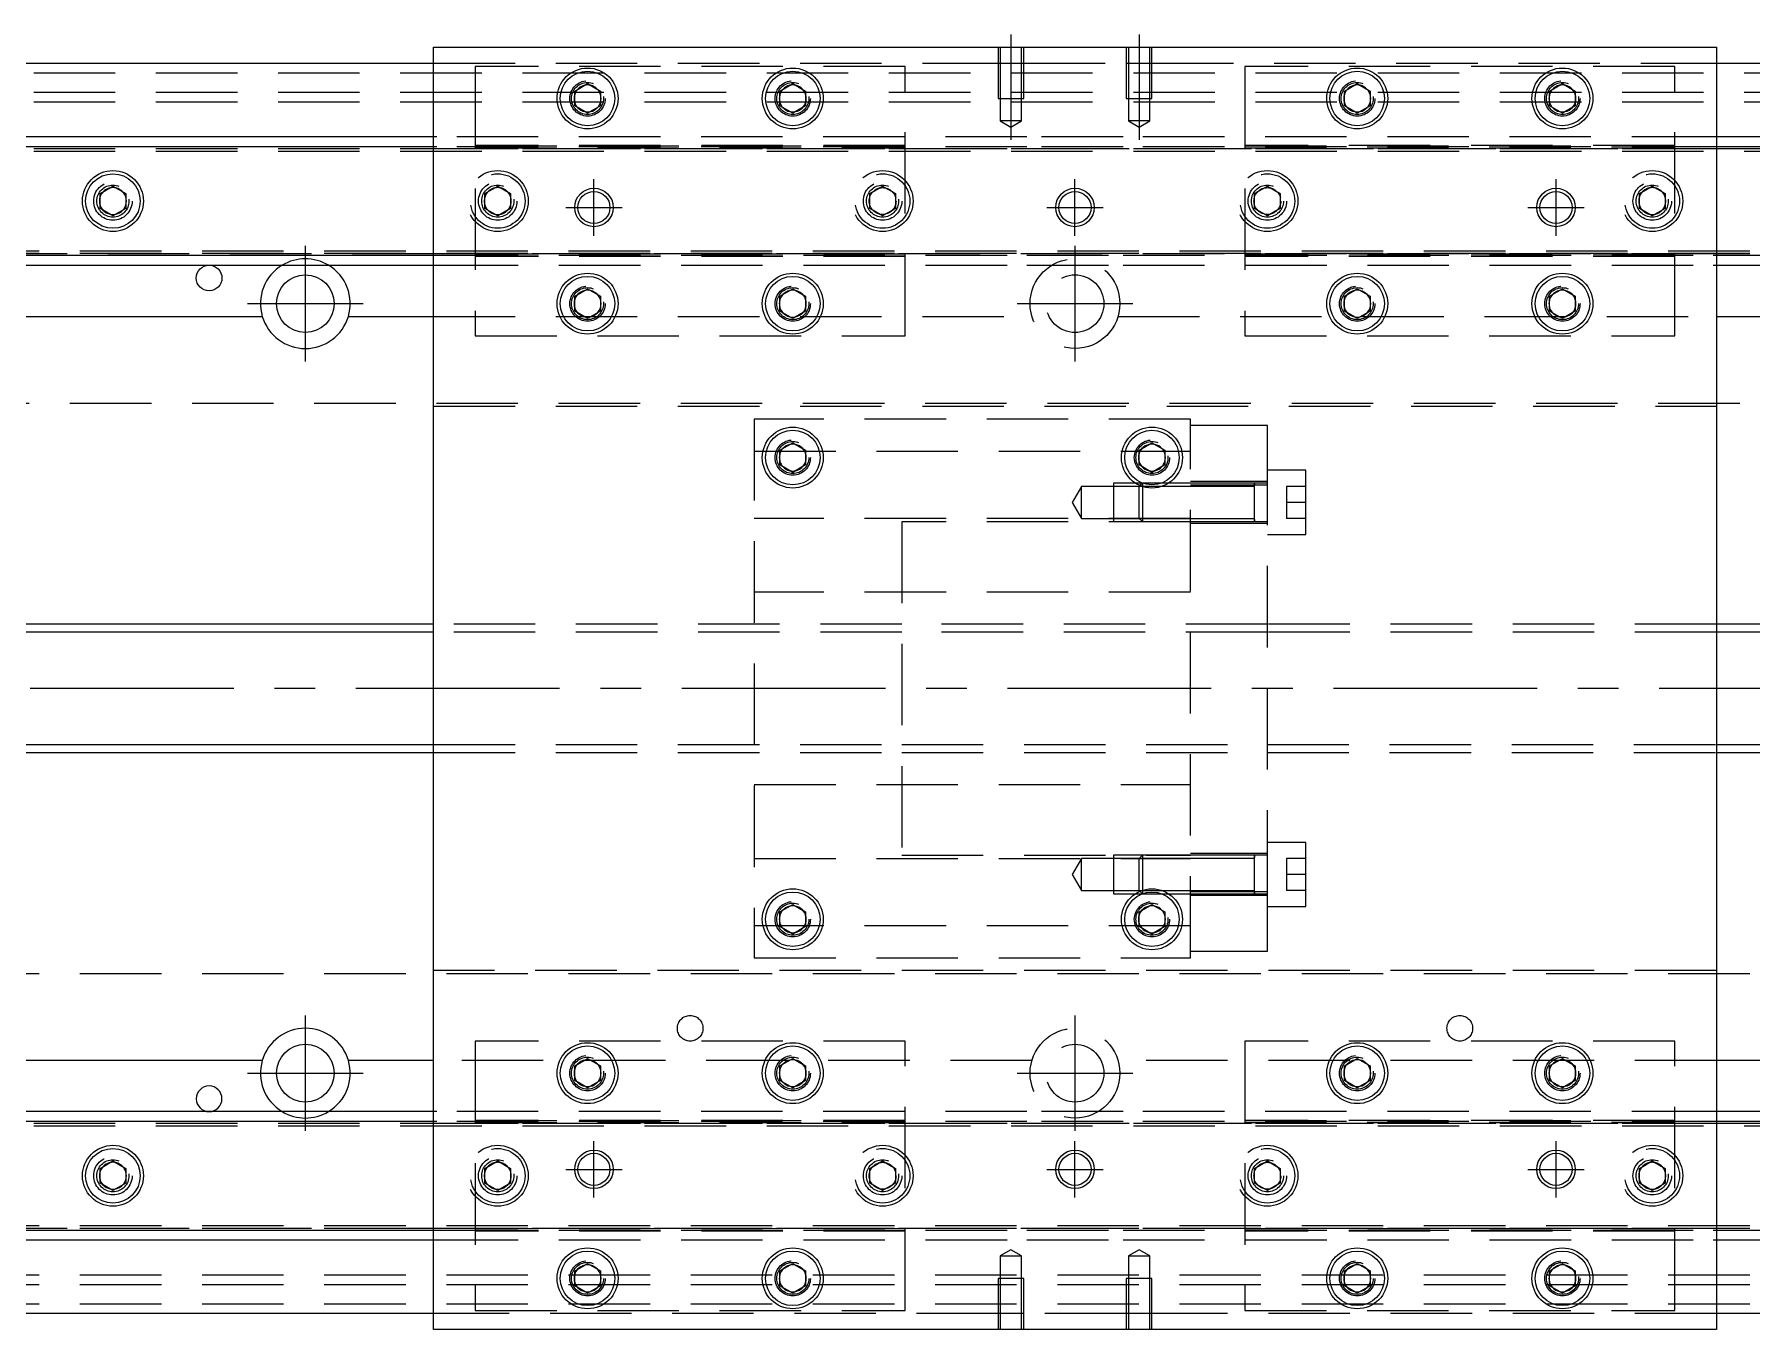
# Model space of a CAD drawing. Extents: x -20 to 1043, y -296 to 102.
# Drawn here: x 247.7 to 515.5, y -100 to 102 of the extents above; entities that cross this region are included whole.
import ezdxf

# ---------------------------------------------------------------- set-up
doc = ezdxf.new("R2010")
doc.units = 0
doc.linetypes.add('CENTER', pattern=[50.8, 31.75, -6.35, 6.35, -6.35])
doc.linetypes.add('DASHED', pattern=[19.05, 12.7, -6.35])
doc.layers.get('0').update_dxf_attribs({"linetype": 'CONTINUOUS'})
doc.layers.add('CENTER', color=1, linetype='CENTER')

msp = doc.modelspace()

# ---------------------------------------------------------------- linework, layer by layer
at = {"color": 7, "linetype": 'CONTINUOUS'}
for p, q in [((310, -100), (310, 100)), ((310, 100), (510, 100)), ((510, 100), (510, -100)), ((0, 97.5), (310, 97.5)), ((510, 97.5), (820, 97.5)), ((332, 93.1547), (334, 94.309402)), ((334, 94.309402), (336, 93.1547)), ((364, 93.1547), (366, 94.309402)), ((366, 94.309402), (368, 93.1547)), ((452, 93.1547), (454, 94.309402)), ((454, 94.309402), (456, 93.1547)), ((484, 93.1547), (486, 94.309402)), ((486, 94.309402), (488, 93.1547)), ((332, 90.8453), (332, 93.1547)), ((336, 93.1547), (336, 90.8453)), ((364, 90.8453), (364, 93.1547)), ((368, 93.1547), (368, 90.8453)), ((452, 90.8453), (452, 93.1547)), ((456, 93.1547), (456, 90.8453)), ((484, 90.8453), (484, 93.1547)), ((488, 93.1547), (488, 90.8453)), ((334, 89.690598), (332, 90.8453)), ((336, 90.8453), (334, 89.690598)), ((366, 89.690598), (364, 90.8453)), ((368, 90.8453), (366, 89.690598)), ((454, 89.690598), (452, 90.8453)), ((456, 90.8453), (454, 89.690598)), ((486, 89.690598), (484, 90.8453)), ((488, 90.8453), (486, 89.690598)), ((310, 86), (0, 86)), ((820, 86), (510, 86)), ((310, 84.460392), (0, 84.460392)), ((820, 84.460392), (510, 84.460392)), ((258, 77.1547), (260, 78.309402)), ((260, 78.309402), (262, 77.1547)), ((258, 74.8453), (258, 77.1547)), ((262, 77.1547), (262, 74.8453)), ((260, 73.690598), (258, 74.8453)), ((262, 74.8453), (260, 73.690598)), ((0, 67.539608), (310, 67.539608)), ((510, 67.539608), (820, 67.539608)), ((0, 66), (310, 66)), ((510, 66), (820, 66)), ((332, 61.1547), (334, 62.309402)), ((334, 62.309402), (336, 61.1547)), ((364, 61.1547), (366, 62.309402)), ((366, 62.309402), (368, 61.1547)), ((452, 61.1547), (454, 62.309402)), ((454, 62.309402), (456, 61.1547)), ((484, 61.1547), (486, 62.309402)), ((486, 62.309402), (488, 61.1547)), ((332, 58.8453), (332, 61.1547)), ((336, 61.1547), (336, 58.8453)), ((364, 58.8453), (364, 61.1547)), ((368, 61.1547), (368, 58.8453)), ((452, 58.8453), (452, 61.1547)), ((456, 61.1547), (456, 58.8453)), ((484, 58.8453), (484, 61.1547)), ((488, 61.1547), (488, 58.8453)), ((176.708204, 58), (283.291796, 58)), ((296.708204, 58), (310, 58)), ((334, 57.690598), (332, 58.8453)), ((336, 58.8453), (334, 57.690598)), ((366, 57.690598), (364, 58.8453)), ((368, 58.8453), (366, 57.690598)), ((454, 57.690598), (452, 58.8453)), ((456, 58.8453), (454, 57.690598)), ((486, 57.690598), (484, 58.8453)), ((488, 58.8453), (486, 57.690598)), ((510, 58), (523.291796, 58)), ((364, 37.1547), (366, 38.309402)), ((366, 38.309402), (368, 37.1547)), ((420, 37.1547), (422, 38.309402)), ((422, 38.309402), (424, 37.1547)), ((364, 34.8453), (364, 37.1547)), ((366, 33.690598), (364, 34.8453)), ((368, 34.8453), (366, 33.690598)), ((368, 37.1547), (368, 34.8453)), ((420, 34.8453), (420, 37.1547)), ((422, 33.690598), (420, 34.8453)), ((424, 34.8453), (422, 33.690598)), ((424, 37.1547), (424, 34.8453)), ((438, 26.011846), (438, 26.012874)), ((310, 10), (28, 10)), ((763, 10), (510, 10)), ((28, -10), (310, -10)), ((510, -10), (763, -10)), ((420, -31.511852), (420.44468, -31.511852)), ((364, -34.8453), (366, -33.690598)), ((366, -33.690598), (368, -34.8453)), ((420, -34.8453), (422, -33.690598)), ((422, -33.690598), (424, -34.8453)), ((364, -37.1547), (364, -34.8453)), ((366, -38.309402), (364, -37.1547)), ((368, -37.1547), (366, -38.309402)), ((368, -34.8453), (368, -37.1547)), ((420, -37.1547), (420, -34.8453)), ((422, -38.309402), (420, -37.1547)), ((424, -37.1547), (422, -38.309402)), ((424, -34.8453), (424, -37.1547)), ((283.291796, -58), (176.708204, -58)), ((310, -58), (296.708204, -58)), ((332, -58.8453), (334, -57.690598)), ((332, -61.1547), (332, -58.8453)), ((334, -57.690598), (336, -58.8453)), ((336, -58.8453), (336, -61.1547)), ((364, -58.8453), (366, -57.690598)), ((364, -61.1547), (364, -58.8453)), ((366, -57.690598), (368, -58.8453)), ((368, -58.8453), (368, -61.1547)), ((452, -58.8453), (454, -57.690598)), ((452, -61.1547), (452, -58.8453)), ((454, -57.690598), (456, -58.8453)), ((456, -58.8453), (456, -61.1547)), ((484, -58.8453), (486, -57.690598)), ((484, -61.1547), (484, -58.8453)), ((486, -57.690598), (488, -58.8453)), ((488, -58.8453), (488, -61.1547)), ((523.291796, -58), (510, -58)), ((334, -62.309402), (332, -61.1547)), ((336, -61.1547), (334, -62.309402)), ((366, -62.309402), (364, -61.1547)), ((368, -61.1547), (366, -62.309402)), ((454, -62.309402), (452, -61.1547)), ((456, -61.1547), (454, -62.309402)), ((486, -62.309402), (484, -61.1547)), ((488, -61.1547), (486, -62.309402)), ((310, -66), (0, -66)), ((820, -66), (510, -66)), ((310, -67.539608), (0, -67.539608)), ((820, -67.539608), (510, -67.539608)), ((258, -74.8453), (260, -73.690598)), ((258, -77.1547), (258, -74.8453)), ((260, -73.690598), (262, -74.8453)), ((262, -74.8453), (262, -77.1547)), ((260, -78.309402), (258, -77.1547)), ((262, -77.1547), (260, -78.309402)), ((0, -84.460392), (310, -84.460392)), ((510, -84.460392), (820, -84.460392)), ((0, -86), (310, -86)), ((510, -86), (820, -86)), ((332, -90.8453), (334, -89.690598)), ((332, -93.1547), (332, -90.8453)), ((334, -89.690598), (336, -90.8453)), ((336, -90.8453), (336, -93.1547)), ((364, -90.8453), (366, -89.690598)), ((364, -93.1547), (364, -90.8453)), ((366, -89.690598), (368, -90.8453)), ((368, -90.8453), (368, -93.1547)), ((452, -90.8453), (454, -89.690598)), ((452, -93.1547), (452, -90.8453)), ((454, -89.690598), (456, -90.8453)), ((456, -90.8453), (456, -93.1547)), ((484, -90.8453), (486, -89.690598)), ((484, -93.1547), (484, -90.8453)), ((486, -89.690598), (488, -90.8453)), ((488, -90.8453), (488, -93.1547)), ((334, -94.309402), (332, -93.1547)), ((336, -93.1547), (334, -94.309402)), ((366, -94.309402), (364, -93.1547)), ((368, -93.1547), (366, -94.309402)), ((454, -94.309402), (452, -93.1547)), ((456, -93.1547), (454, -94.309402)), ((486, -94.309402), (484, -93.1547)), ((488, -93.1547), (486, -94.309402)), ((310, -97.5), (0, -97.5)), ((820, -97.5), (510, -97.5)), ((510, -100), (310, -100))]:
    msp.add_line(p, q, dxfattribs=at)
at = {"color": 3, "linetype": 'DASHED'}
for p, q in [((398.000006, 100), (398.000006, 92)), ((398.35, 100), (398.35, 92)), ((401.65, 92), (401.65, 100)), ((401.999994, 92), (401.999994, 100)), ((418.000006, 100), (418.000006, 92)), ((418.35, 100), (418.35, 92)), ((421.65, 92), (421.65, 100)), ((421.999994, 92), (421.999994, 100)), ((310, 97.5), (398.000006, 97.5)), ((316.5, 97), (316.5, 55)), ((383.5, 97), (316.5, 97)), ((383.5, 55), (383.5, 97)), ((398.000006, 97.5), (401.999994, 97.5)), ((401.999994, 97.5), (418.000006, 97.5)), ((418.000006, 97.5), (421.999994, 97.5)), ((421.999994, 97.5), (510, 97.5)), ((503.5, 97), (436.5, 97)), ((436.5, 97), (436.5, 55)), ((503.5, 55), (503.5, 97)), ((0, 96), (820, 96)), ((0, 93), (820, 93)), ((0, 91.5), (820, 91.5)), ((336.483582, 92.286038), (336.5, 92)), ((368.483582, 92.286038), (368.5, 92)), ((398.000006, 92), (401.999994, 92)), ((398.35, 92), (398.35, 88.5)), ((401.65, 88.5), (401.65, 92)), ((418.000006, 92), (421.999994, 92)), ((418.35, 92), (418.35, 88.5)), ((421.65, 88.5), (421.65, 92)), ((456.483582, 92.286038), (456.5, 92)), ((488.483582, 92.286038), (488.5, 92)), ((401.65, 88.5), (398.35, 88.5)), ((398.35, 88.5), (400, 87.547372)), ((400, 87.547372), (401.65, 88.5)), ((421.65, 88.5), (418.35, 88.5)), ((418.35, 88.5), (420, 87.547372)), ((420, 87.547372), (421.65, 88.5)), ((310.5, 86), (310, 86)), ((402.5, 86), (310.5, 86)), ((417.5, 86), (402.5, 86)), ((509.5, 86), (417.5, 86)), ((510, 86), (509.5, 86)), ((0, 84.204452), (310, 84.204452)), ((0, 84.2), (820, 84.2)), ((0, 83.8), (820, 83.8)), ((310.5, 84.460392), (310, 84.460392)), ((310, 84.204452), (310.5, 84.204452)), ((402.5, 84.460392), (310.5, 84.460392)), ((310.5, 84.204452), (509.5, 84.204452)), ((383.5, 84.643014), (316.5, 84.643014)), ((316.5, 84.6), (383.5, 84.6)), ((316.5, 84.3), (383.5, 84.3)), ((417.5, 84.460392), (402.5, 84.460392)), ((509.5, 84.460392), (417.5, 84.460392)), ((503.5, 84.643014), (436.5, 84.643014)), ((436.5, 84.6), (503.5, 84.6)), ((436.5, 84.3), (503.5, 84.3)), ((510, 84.460392), (509.5, 84.460392)), ((509.5, 84.204452), (510, 84.204452)), ((510, 84.204452), (820, 84.204452)), ((318, 77.1547), (320, 78.309402)), ((320, 78.309402), (322, 77.1547)), ((378, 77.1547), (380, 78.309402)), ((380, 78.309402), (382, 77.1547)), ((438, 77.1547), (440, 78.309402)), ((440, 78.309402), (442, 77.1547)), ((498, 77.1547), (500, 78.309402)), ((500, 78.309402), (502, 77.1547)), ((262.483582, 76.286038), (262.5, 76)), ((318, 74.8453), (318, 77.1547)), ((322, 77.1547), (322, 74.8453)), ((322.483582, 76.286038), (322.5, 76)), ((378, 74.8453), (378, 77.1547)), ((382, 77.1547), (382, 74.8453)), ((382.483582, 76.286038), (382.5, 76)), ((437.5, 76), (437.518502, 76.303588)), ((438, 74.8453), (438, 77.1547)), ((442, 77.1547), (442, 74.8453)), ((498, 74.8453), (498, 77.1547)), ((502, 77.1547), (502, 74.8453)), ((502.483582, 76.286038), (502.5, 76)), ((320, 73.690598), (318, 74.8453)), ((322, 74.8453), (320, 73.690598)), ((380, 73.690598), (378, 74.8453)), ((382, 74.8453), (380, 73.690598)), ((440, 73.690598), (438, 74.8453)), ((442, 74.8453), (440, 73.690598)), ((500, 73.690598), (498, 74.8453)), ((502, 74.8453), (500, 73.690598)), ((820, 68.2), (0, 68.2)), ((820, 67.8), (0, 67.8)), ((310, 67.795548), (0, 67.795548)), ((310.5, 67.795548), (310, 67.795548)), ((310, 67.539608), (310.5, 67.539608)), ((509.5, 67.795548), (310.5, 67.795548)), ((310.5, 67.539608), (402.5, 67.539608)), ((383.5, 67.7), (316.5, 67.7)), ((383.5, 67.4), (316.5, 67.4)), ((383.5, 67.356986), (316.5, 67.356986)), ((402.5, 67.539608), (417.5, 67.539608)), ((417.5, 67.539608), (509.5, 67.539608)), ((503.5, 67.7), (436.5, 67.7)), ((503.5, 67.4), (436.5, 67.4)), ((503.5, 67.356986), (436.5, 67.356986)), ((510, 67.795548), (509.5, 67.795548)), ((509.5, 67.539608), (510, 67.539608)), ((820, 67.795548), (510, 67.795548)), ((310, 66), (310.5, 66)), ((310.5, 66), (402.5, 66)), ((402.5, 66), (417.5, 66)), ((417.5, 66), (509.5, 66)), ((509.5, 66), (510, 66)), ((336.483582, 60.286038), (336.5, 60)), ((368.483582, 60.286038), (368.5, 60)), ((456.483582, 60.286038), (456.5, 60)), ((483.5, 60), (483.512884, 60.253488)), ((310, 58), (403.291796, 58)), ((416.708204, 58), (510, 58)), ((316.5, 55), (383.5, 55)), ((436.5, 55), (503.5, 55)), ((5.640312, 44.5), (820, 44.5)), ((310, 44), (510, 44)), ((428, 42), (360, 42)), ((360, 42), (360, -42)), ((428, -42), (428, 42)), ((440, 41), (428, 41)), ((440, 31.701734), (440, 41)), ((360, 37), (428, 37)), ((363.5, 36), (363.512884, 36.253488)), ((424.483582, 36.286038), (424.5, 36)), ((440, 32.261852), (428, 32.261852)), ((446, 34.011852), (440, 34.011852)), ((446, 24.011852), (446, 34.011852)), ((411, 31.511852), (409.556624, 29.011852)), ((411, 26.511852), (411, 31.511852)), ((416, 31.511852), (411, 31.511852)), ((416, 32.011846), (416, 26.011856)), ((419.419858, 32.011846), (416, 32.011846)), ((419.99998, 31.511852), (416, 31.511852)), ((420.49998, 32.011846), (419.419858, 32.011846)), ((420.124214, 31.636066), (420, 31.511852)), ((420, 26.511852), (420, 31.511852)), ((420.44468, 31.511852), (420, 31.511852)), ((420.5, 32.011852), (420.124214, 31.636066)), ((423.55532, 31.511852), (420.44468, 31.511852)), ((420.531284, 32.011846), (420.499994, 32.011846)), ((420.5, 32.011852), (420.5, 31.49306)), ((420.53127, 32.011852), (420.5, 32.011852)), ((420.5, 31.49306), (420.5, 26.011852)), ((423.46873, 32.011852), (420.53127, 32.011852)), ((423.468716, 32.011846), (420.531284, 32.011846)), ((424.580142, 32.011846), (423.468716, 32.011846)), ((424.580148, 32.011852), (423.46873, 32.011852)), ((428, 31.511852), (423.55532, 31.511852)), ((428, 32.011846), (424.580142, 32.011846)), ((428, 32.011852), (424.580148, 32.011852)), ((440, 31.701734), (428, 31.701734)), ((438.005, 32.011852), (428.00002, 32.011852)), ((438, 31.511852), (428.00002, 31.511852)), ((440, 32.011852), (437.995, 32.011852)), ((438, 31.662054), (438, 32.011852)), ((438, 32.011852), (438, 31.662054)), ((438, 26.361648), (438, 31.662054)), ((440, -31.701734), (440, 31.701734)), ((443, 31.511852), (443, 29.011852)), ((446, 31.511852), (443, 31.511852)), ((409.556624, 29.011852), (411, 26.511852)), ((446, 29.011852), (443, 29.011852)), ((443, 29.011852), (443, 26.511852)), ((428, 26.5), (360, 26.5)), ((383, 26), (383, -26)), ((428, 26), (383, 26)), ((411, 26.511852), (416, 26.511852)), ((416, 26.511852), (419.99998, 26.511852)), ((416, 26.011856), (420.49998, 26.011856)), ((420, 26.511852), (428, 26.511852)), ((420, 26.511852), (420.5, 26.011852)), ((420.5, 26.011856), (428, 26.011856)), ((420.5, 26.011852), (428, 26.011852)), ((428, 25.761852), (440, 25.761852)), ((428.00002, 26.511852), (438, 26.511852)), ((428.00002, 26.011852), (438.005, 26.011852)), ((437.995, 26.011852), (440, 26.011852)), ((438, 26.011852), (438, 26.361648)), ((438, 26.361648), (438, 26.011852)), ((446, 26.511852), (443, 26.511852)), ((440, 24.011852), (446, 24.011852)), ((428, 15), (360, 15)), ((382.99998, 10), (310, 10)), ((382.99998, 8.75), (310, 8.75)), ((440, 10), (383, 10)), ((440, 8.75), (383, 8.75)), ((510, 10), (440.00002, 10)), ((510, 8.75), (440.00002, 8.75)), ((310, -8.75), (382.99998, -8.75)), ((310, -10), (382.99998, -10)), ((383, -8.75), (440, -8.75)), ((383, -10), (440, -10)), ((440.00002, -8.75), (510, -8.75)), ((440.00002, -10), (510, -10)), ((360, -15), (428, -15)), ((446, -24.011852), (440, -24.011852)), ((446, -34.011852), (446, -24.011852)), ((360, -26.5), (428, -26.5)), ((383, -26), (428, -26)), ((411, -26.511852), (409.556624, -29.011852)), ((411, -31.511852), (411, -26.511852)), ((416, -26.511852), (411, -26.511852)), ((416, -26.011856), (416, -32.011846)), ((420.49998, -26.011856), (416, -26.011856)), ((419.99998, -26.511852), (416, -26.511852)), ((420.5, -26.011852), (420, -26.511852)), ((420, -31.511852), (420, -26.511852)), ((428, -26.511852), (420, -26.511852)), ((420.5, -26.011852), (420.5, -31.49306)), ((428, -26.011852), (420.5, -26.011852)), ((428, -26.011856), (420.5, -26.011856)), ((440, -25.761852), (428, -25.761852)), ((438.005, -26.011852), (428.00002, -26.011852)), ((438, -26.511852), (428.00002, -26.511852)), ((440, -26.011852), (437.995, -26.011852)), ((438, -26.511852), (438, -26.011846)), ((438, -26.361648), (438, -26.011852)), ((438, -26.011852), (438, -26.361648)), ((438, -31.662054), (438, -26.361648)), ((443, -26.511852), (443, -29.011852)), ((446, -26.511852), (443, -26.511852)), ((409.556624, -29.011852), (411, -31.511852)), ((446, -29.011852), (443, -29.011852)), ((443, -29.011852), (443, -31.511852)), ((411, -31.511852), (416, -31.511852)), ((416, -31.511852), (419.99998, -31.511852)), ((416, -32.011846), (419.419858, -32.011846)), ((419.419858, -32.011846), (420.49998, -32.011846)), ((420, -31.511852), (420.124214, -31.636066)), ((420.124214, -31.636066), (420.5, -32.011852)), ((420.44468, -31.511852), (423.55532, -31.511852)), ((420.499994, -32.011846), (420.531284, -32.011846)), ((420.5, -31.49306), (420.5, -32.011852)), ((420.5, -32.011852), (420.53127, -32.011852)), ((420.53127, -32.011852), (423.46873, -32.011852)), ((420.531284, -32.011846), (423.468716, -32.011846)), ((423.468716, -32.011846), (424.580142, -32.011846)), ((423.46873, -32.011852), (424.580148, -32.011852)), ((423.55532, -31.511852), (428, -31.511852)), ((424.580142, -32.011846), (428, -32.011846)), ((424.580148, -32.011852), (428, -32.011852)), ((440, -31.701734), (428, -31.701734)), ((440, -31.701734), (428, -31.701734)), ((428.00002, -31.511852), (438, -31.511852)), ((428.00002, -32.011852), (438.005, -32.011852)), ((437.995, -32.011852), (440, -32.011852)), ((438, -32.011856), (438, -31.511852)), ((438, -32.011852), (438, -31.662054)), ((438, -31.662054), (438, -32.011852)), ((440, -41), (440, -31.701734)), ((446, -31.511852), (443, -31.511852)), ((428, -32.261852), (440, -32.261852)), ((440, -34.011852), (446, -34.011852)), ((428, -37), (360, -37)), ((363.5, -36), (363.512884, -35.746512)), ((424.483582, -35.713962), (424.5, -36)), ((360, -42), (428, -42)), ((428, -41), (440, -41)), ((820, -44.5), (5.640312, -44.5)), ((510, -44), (310, -44)), ((383.5, -55), (316.5, -55)), ((316.5, -55), (316.5, -97)), ((383.5, -97), (383.5, -55)), ((503.5, -55), (436.5, -55)), ((436.5, -55), (436.5, -97)), ((503.5, -97), (503.5, -55)), ((403.291796, -58), (310, -58)), ((510, -58), (416.708204, -58)), ((336.483582, -59.713962), (336.5, -60)), ((368.483582, -59.713962), (368.5, -60)), ((456.483582, -59.713962), (456.5, -60)), ((488.483582, -59.713962), (488.5, -60)), ((310.5, -66), (310, -66)), ((402.5, -66), (310.5, -66)), ((417.5, -66), (402.5, -66)), ((509.5, -66), (417.5, -66)), ((510, -66), (509.5, -66)), ((0, -67.795548), (310, -67.795548)), ((0, -67.8), (820, -67.8)), ((0, -68.2), (820, -68.2)), ((310.5, -67.539608), (310, -67.539608)), ((310, -67.795548), (310.5, -67.795548)), ((402.5, -67.539608), (310.5, -67.539608)), ((310.5, -67.795548), (509.5, -67.795548)), ((383.5, -67.356986), (316.5, -67.356986)), ((316.5, -67.4), (383.5, -67.4)), ((316.5, -67.7), (383.5, -67.7)), ((417.5, -67.539608), (402.5, -67.539608)), ((509.5, -67.539608), (417.5, -67.539608)), ((503.5, -67.356986), (436.5, -67.356986)), ((436.5, -67.4), (503.5, -67.4)), ((436.5, -67.7), (503.5, -67.7)), ((510, -67.539608), (509.5, -67.539608)), ((509.5, -67.795548), (510, -67.795548)), ((510, -67.795548), (820, -67.795548)), ((318, -74.8453), (320, -73.690598)), ((318, -77.1547), (318, -74.8453)), ((320, -73.690598), (322, -74.8453)), ((322, -74.8453), (322, -77.1547)), ((378, -74.8453), (380, -73.690598)), ((378, -77.1547), (378, -74.8453)), ((380, -73.690598), (382, -74.8453)), ((382, -74.8453), (382, -77.1547)), ((438, -74.8453), (440, -73.690598)), ((438, -77.1547), (438, -74.8453)), ((440, -73.690598), (442, -74.8453)), ((442, -74.8453), (442, -77.1547)), ((498, -74.8453), (500, -73.690598)), ((498, -77.1547), (498, -74.8453)), ((500, -73.690598), (502, -74.8453)), ((502, -74.8453), (502, -77.1547)), ((262.483582, -75.713962), (262.5, -76)), ((320, -78.309402), (318, -77.1547)), ((322, -77.1547), (320, -78.309402)), ((322.483582, -75.713962), (322.5, -76)), ((380, -78.309402), (378, -77.1547)), ((382, -77.1547), (380, -78.309402)), ((382.483582, -75.713962), (382.5, -76)), ((437.5, -76), (437.518502, -75.696412)), ((440, -78.309402), (438, -77.1547)), ((442, -77.1547), (440, -78.309402)), ((500, -78.309402), (498, -77.1547)), ((502, -77.1547), (500, -78.309402)), ((502.483582, -75.713962), (502.5, -76)), ((820, -83.8), (0, -83.8)), ((820, -84.2), (0, -84.2)), ((310, -84.204452), (0, -84.204452)), ((310.5, -84.204452), (310, -84.204452)), ((310, -84.460392), (310.5, -84.460392)), ((509.5, -84.204452), (310.5, -84.204452)), ((310.5, -84.460392), (402.5, -84.460392)), ((383.5, -84.3), (316.5, -84.3)), ((383.5, -84.6), (316.5, -84.6)), ((383.5, -84.643014), (316.5, -84.643014)), ((402.5, -84.460392), (417.5, -84.460392)), ((417.5, -84.460392), (509.5, -84.460392)), ((503.5, -84.3), (436.5, -84.3)), ((503.5, -84.6), (436.5, -84.6)), ((503.5, -84.643014), (436.5, -84.643014)), ((510, -84.204452), (509.5, -84.204452)), ((509.5, -84.460392), (510, -84.460392)), ((820, -84.204452), (510, -84.204452)), ((310, -86), (310.5, -86)), ((310.5, -86), (402.5, -86)), ((400, -87.547372), (398.35, -88.5)), ((401.65, -88.5), (400, -87.547372)), ((402.5, -86), (417.5, -86)), ((417.5, -86), (509.5, -86)), ((420, -87.547372), (418.35, -88.5)), ((421.65, -88.5), (420, -87.547372)), ((509.5, -86), (510, -86)), ((398.35, -88.5), (401.65, -88.5)), ((398.35, -88.5), (398.35, -92)), ((401.65, -92), (401.65, -88.5)), ((418.35, -88.5), (421.65, -88.5)), ((418.35, -88.5), (418.35, -92)), ((421.65, -92), (421.65, -88.5)), ((820, -91.5), (0, -91.5)), ((820, -93), (0, -93)), ((331.5, -92), (331.512884, -91.746512)), ((363.5, -92), (363.518502, -91.696412)), ((401.999994, -92), (398.000006, -92)), ((398.000006, -92), (398.000006, -100)), ((398.35, -92), (398.35, -100)), ((401.65, -100), (401.65, -92)), ((401.999994, -100), (401.999994, -92)), ((421.999994, -92), (418.000006, -92)), ((418.000006, -92), (418.000006, -100)), ((418.35, -92), (418.35, -100)), ((421.65, -100), (421.65, -92)), ((421.999994, -100), (421.999994, -92)), ((451.5, -92), (451.518502, -91.696412)), ((488.483582, -91.713962), (488.5, -92)), ((820, -96), (0, -96)), ((398.000006, -97.5), (310, -97.5)), ((316.5, -97), (383.5, -97)), ((401.999994, -97.5), (398.000006, -97.5)), ((418.000006, -97.5), (401.999994, -97.5)), ((421.999994, -97.5), (418.000006, -97.5)), ((510, -97.5), (421.999994, -97.5)), ((436.5, -97), (503.5, -97))]:
    msp.add_line(p, q, dxfattribs=at)
at = {"color": 3, "linetype": 'CONTINUOUS'}
for p, q in [((310, 8.75), (28, 8.75)), ((763, 8.75), (510, 8.75)), ((28, -8.75), (310, -8.75)), ((510, -8.75), (763, -8.75))]:
    msp.add_line(p, q, dxfattribs=at)
at = {"color": 7, "linetype": 'CONTINUOUS'}
for centre, radius in [((334, 92), 4.75), ((366, 92), 4.75), ((454, 92), 4.75), ((486, 92), 4.75), ((334, 92), 4.25), ((366, 92), 4.25), ((454, 92), 4.25), ((486, 92), 4.25), ((260, 76), 4.75), ((260, 76), 4.25), ((410, 75), 3), ((335, 75), 2.5), ((410, 75), 2.5), ((485, 75), 2.5), ((275, 64), 2), ((290, 60), 4.5), ((334, 60), 4.75), ((366, 60), 4.75), ((454, 60), 4.75), ((486, 60), 4.75), ((334, 60), 4.25), ((366, 60), 4.25), ((454, 60), 4.25), ((486, 60), 4.25), ((366, 36), 4.75), ((366, 36), 4.25), ((422, 36), 4.75), ((422, 36), 4.25), ((366, -36), 4.75), ((366, -36), 4.25), ((422, -36), 4.75), ((422, -36), 4.25), ((290, -60), 4.5), ((334, -60), 4.75), ((334, -60), 4.25), ((366, -60), 4.75), ((366, -60), 4.25), ((454, -60), 4.75), ((454, -60), 4.25), ((486, -60), 4.75), ((486, -60), 4.25), ((260, -76), 4.75), ((260, -76), 4.25), ((410, -75), 3), ((335, -75), 2.5), ((410, -75), 2.5), ((485, -75), 2.5), ((334, -92), 4.75), ((334, -92), 4.25), ((366, -92), 4.75), ((366, -92), 4.25), ((454, -92), 4.75), ((454, -92), 4.25), ((486, -92), 4.75), ((486, -92), 4.25)]:
    msp.add_circle(centre, radius, dxfattribs=at)
at = {"color": 3, "linetype": 'DASHED'}
for centre, radius in [((334, 92), 2.75), ((334, 92), 2.5), ((366, 92), 2.75), ((366, 92), 2.5), ((454, 92), 2.75), ((454, 92), 2.5), ((486, 92), 2.75), ((486, 92), 2.5), ((320, 76), 4.75), ((380, 76), 4.75), ((440, 76), 4.75), ((500, 76), 4.75), ((260, 76), 3), ((260, 76), 2.5), ((320, 76), 4.25), ((320, 76), 3), ((320, 76), 2.5), ((380, 76), 4.25), ((380, 76), 3), ((380, 76), 2.5), ((380, 76), 2.1), ((440, 76), 4.25), ((440, 76), 3), ((440, 76), 2.5), ((440, 76), 2.1), ((500, 76), 4.25), ((500, 76), 3), ((500, 76), 2.5), ((410, 60), 7), ((410, 60), 4.5), ((334, 60), 2.75), ((334, 60), 2.5), ((366, 60), 2.75), ((366, 60), 2.5), ((454, 60), 2.75), ((454, 60), 2.5), ((486, 60), 2.75), ((486, 60), 2.5), ((366, 36), 2.75), ((366, 36), 2.5), ((422, 36), 2.75), ((422, 36), 2.5), ((366, -36), 2.75), ((366, -36), 2.5), ((422, -36), 2.75), ((422, -36), 2.5), ((350, -53), 2), ((410, -60), 7), ((470, -53), 2), ((410, -60), 4.5), ((334, -60), 2.75), ((334, -60), 2.5), ((366, -60), 2.75), ((366, -60), 2.5), ((454, -60), 2.75), ((454, -60), 2.5), ((486, -60), 2.75), ((486, -60), 2.5), ((320, -76), 4.75), ((320, -76), 4.25), ((380, -76), 4.75), ((380, -76), 4.25), ((440, -76), 4.75), ((440, -76), 4.25), ((500, -76), 4.75), ((500, -76), 4.25), ((260, -76), 3), ((260, -76), 2.5), ((320, -76), 3), ((320, -76), 2.5), ((380, -76), 3), ((380, -76), 2.5), ((380, -76), 2.1), ((440, -76), 3), ((440, -76), 2.5), ((440, -76), 2.1), ((500, -76), 3), ((500, -76), 2.5), ((334, -92), 2.75), ((334, -92), 2.5), ((366, -92), 2.75), ((366, -92), 2.5), ((454, -92), 2.75), ((454, -92), 2.5), ((486, -92), 2.75), ((486, -92), 2.5)]:
    msp.add_circle(centre, radius, dxfattribs=at)
at = {"color": 3, "linetype": 'CONTINUOUS'}
for centre in [(335, 75), (485, 75), (335, -75), (485, -75)]:
    msp.add_circle(centre, 3, dxfattribs=at)
at = {"color": 7, "linetype": 'CONTINUOUS'}
for centre, radius, start, end in [((334, 92), 2.1, 102.24721, 137.75279), ((334, 92), 2.1, 77.75279, 102.24721), ((334, 92), 2.1, 42.24721, 77.75279), ((366, 92), 2.1, 102.24721, 137.75279), ((366, 92), 2.1, 77.75279, 102.24721), ((366, 92), 2.1, 42.24721, 77.75279), ((454, 92), 2.1, 102.24721, 137.75279), ((454, 92), 2.1, 77.75279, 102.24721), ((454, 92), 2.1, 42.24721, 77.75279), ((486, 92), 2.1, 102.24721, 137.75279), ((486, 92), 2.1, 77.75279, 102.24721), ((486, 92), 2.1, 42.24721, 77.75279), ((334, 92), 2.1, 162.24721, 180), ((334, 92), 2.1, 180, 197.75279), ((334, 92), 2.1, 137.75279, 162.24721), ((334, 92), 2.1, 197.75279, 222.24721), ((334, 92), 2.1, 17.75279, 42.24721), ((334, 92), 2.1, 317.75279, 342.24721), ((334, 92), 2.1, 342.24721, 17.75279), ((366, 92), 2.1, 162.24721, 180), ((366, 92), 2.1, 180, 197.75279), ((366, 92), 2.1, 137.75279, 162.24721), ((366, 92), 2.1, 197.75279, 222.24721), ((366, 92), 2.1, 17.75279, 42.24721), ((366, 92), 2.1, 317.75279, 342.24721), ((366, 92), 2.1, 342.24721, 17.75279), ((454, 92), 2.1, 162.24721, 180), ((454, 92), 2.1, 180, 197.75279), ((454, 92), 2.1, 137.75279, 162.24721), ((454, 92), 2.1, 197.75279, 222.24721), ((454, 92), 2.1, 17.75279, 42.24721), ((454, 92), 2.1, 317.75279, 342.24721), ((454, 92), 2.1, 342.24721, 17.75279), ((486, 92), 2.1, 162.24721, 180), ((486, 92), 2.1, 180, 197.75279), ((486, 92), 2.1, 137.75279, 162.24721), ((486, 92), 2.1, 197.75279, 222.24721), ((486, 92), 2.1, 17.75279, 42.24721), ((486, 92), 2.1, 317.75279, 342.24721), ((486, 92), 2.1, 342.24721, 17.75279), ((334, 92), 2.1, 222.24721, 257.75279), ((334, 92), 2.1, 257.75279, 282.24721), ((334, 92), 2.1, 282.24721, 317.75279), ((366, 92), 2.1, 222.24721, 257.75279), ((366, 92), 2.1, 257.75279, 282.24721), ((366, 92), 2.1, 282.24721, 317.75279), ((454, 92), 2.1, 222.24721, 257.75279), ((454, 92), 2.1, 257.75279, 282.24721), ((454, 92), 2.1, 282.24721, 317.75279), ((486, 92), 2.1, 222.24721, 257.75279), ((486, 92), 2.1, 257.75279, 282.24721), ((486, 92), 2.1, 282.24721, 317.75279), ((260, 76), 2.1, 102.24721, 137.75279), ((260, 76), 2.1, 77.75279, 102.24721), ((260, 76), 2.1, 42.24721, 77.75279), ((260, 76), 2.1, 162.24721, 180), ((260, 76), 2.1, 180, 197.75279), ((260, 76), 2.1, 137.75279, 162.24721), ((260, 76), 2.1, 197.75279, 222.24721), ((260, 76), 2.1, 17.75279, 42.24721), ((260, 76), 2.1, 317.75279, 342.24721), ((260, 76), 2.1, 342.24721, 17.75279), ((260, 76), 2.1, 222.24721, 257.75279), ((260, 76), 2.1, 257.75279, 282.24721), ((260, 76), 2.1, 282.24721, 317.75279), ((290, 60), 7, 121.002719, 196.60155), ((290, 60), 7, 343.39845, 58.997281), ((334, 60), 2.1, 102.24721, 137.75279), ((334, 60), 2.1, 77.75279, 102.24721), ((334, 60), 2.1, 42.24721, 77.75279), ((366, 60), 2.1, 102.24721, 137.75279), ((366, 60), 2.1, 77.75279, 102.24721), ((366, 60), 2.1, 42.24721, 77.75279), ((454, 60), 2.1, 102.24721, 137.75279), ((454, 60), 2.1, 77.75279, 102.24721), ((454, 60), 2.1, 42.24721, 77.75279), ((486, 60), 2.1, 102.24721, 137.75279), ((486, 60), 2.1, 77.75279, 102.24721), ((486, 60), 2.1, 42.24721, 77.75279), ((334, 60), 2.1, 162.24721, 180), ((334, 60), 2.1, 180, 197.75279), ((334, 60), 2.1, 137.75279, 162.24721), ((334, 60), 2.1, 197.75279, 222.24721), ((334, 60), 2.1, 17.75279, 42.24721), ((334, 60), 2.1, 317.75279, 342.24721), ((334, 60), 2.1, 342.24721, 17.75279), ((366, 60), 2.1, 162.24721, 180), ((366, 60), 2.1, 180, 197.75279), ((366, 60), 2.1, 137.75279, 162.24721), ((366, 60), 2.1, 197.75279, 222.24721), ((366, 60), 2.1, 17.75279, 42.24721), ((366, 60), 2.1, 317.75279, 342.24721), ((366, 60), 2.1, 342.24721, 17.75279), ((454, 60), 2.1, 162.24721, 180), ((454, 60), 2.1, 180, 197.75279), ((454, 60), 2.1, 137.75279, 162.24721), ((454, 60), 2.1, 197.75279, 222.24721), ((454, 60), 2.1, 17.75279, 42.24721), ((454, 60), 2.1, 317.75279, 342.24721), ((454, 60), 2.1, 342.24721, 17.75279), ((486, 60), 2.1, 162.24721, 180), ((486, 60), 2.1, 180, 197.75279), ((486, 60), 2.1, 137.75279, 162.24721), ((486, 60), 2.1, 197.75279, 222.24721), ((486, 60), 2.1, 17.75279, 42.24721), ((486, 60), 2.1, 317.75279, 342.24721), ((486, 60), 2.1, 342.24721, 17.75279), ((290, 60), 7, 196.60155, 343.39845), ((334, 60), 2.1, 222.24721, 257.75279), ((334, 60), 2.1, 257.75279, 282.24721), ((334, 60), 2.1, 282.24721, 317.75279), ((366, 60), 2.1, 222.24721, 257.75279), ((366, 60), 2.1, 257.75279, 282.24721), ((366, 60), 2.1, 282.24721, 317.75279), ((454, 60), 2.1, 222.24721, 257.75279), ((454, 60), 2.1, 257.75279, 282.24721), ((454, 60), 2.1, 282.24721, 317.75279), ((486, 60), 2.1, 222.24721, 257.75279), ((486, 60), 2.1, 257.75279, 282.24721), ((486, 60), 2.1, 282.24721, 317.75279), ((366, 36), 2.1, 102.24721, 137.75279), ((366, 36), 2.1, 77.75279, 102.24721), ((366, 36), 2.1, 42.24721, 77.75279), ((422, 36), 2.1, 102.24721, 137.75279), ((422, 36), 2.1, 77.75279, 102.24721), ((422, 36), 2.1, 42.24721, 77.75279), ((366, 36), 2.1, 162.24721, 180), ((366, 36), 2.1, 180, 197.75279), ((366, 36), 2.1, 137.75279, 162.24721), ((366, 36), 2.1, 197.75279, 222.24721), ((366, 36), 2.1, 17.75279, 42.24721), ((366, 36), 2.1, 317.75279, 342.24721), ((366, 36), 2.1, 342.24721, 17.75279), ((422, 36), 2.1, 162.24721, 180), ((422, 36), 2.1, 180, 197.75279), ((422, 36), 2.1, 137.75279, 162.24721), ((422, 36), 2.1, 197.75279, 222.24721), ((422, 36), 2.1, 17.75279, 42.24721), ((422, 36), 2.1, 317.75279, 342.24721), ((422, 36), 2.1, 342.24721, 17.75279), ((366, 36), 2.1, 222.24721, 257.75279), ((366, 36), 2.1, 257.75279, 282.24721), ((366, 36), 2.1, 282.24721, 317.75279), ((422, 36), 2.1, 222.24721, 257.75279), ((422, 36), 2.1, 257.75279, 282.24721), ((422, 36), 2.1, 282.24721, 317.75279), ((366, -36), 2.1, 137.75279, 162.24721), ((366, -36), 2.1, 102.24721, 137.75279), ((366, -36), 2.1, 77.75279, 102.24721), ((366, -36), 2.1, 42.24721, 77.75279), ((366, -36), 2.1, 17.75279, 42.24721), ((422, -36), 2.1, 137.75279, 162.24721), ((422, -36), 2.1, 102.24721, 137.75279), ((422, -36), 2.1, 77.75279, 102.24721), ((422, -36), 2.1, 42.24721, 77.75279), ((422, -36), 2.1, 17.75279, 42.24721), ((366, -36), 2.1, 162.24721, 180), ((366, -36), 2.1, 180, 197.75279), ((366, -36), 2.1, 197.75279, 222.24721), ((366, -36), 2.1, 222.24721, 257.75279), ((366, -36), 2.1, 282.24721, 317.75279), ((366, -36), 2.1, 317.75279, 342.24721), ((366, -36), 2.1, 342.24721, 17.75279), ((422, -36), 2.1, 162.24721, 180), ((422, -36), 2.1, 180, 197.75279), ((422, -36), 2.1, 197.75279, 222.24721), ((422, -36), 2.1, 222.24721, 257.75279), ((422, -36), 2.1, 282.24721, 317.75279), ((422, -36), 2.1, 317.75279, 342.24721), ((422, -36), 2.1, 342.24721, 17.75279), ((366, -36), 2.1, 257.75279, 282.24721), ((422, -36), 2.1, 257.75279, 282.24721), ((290, -60), 7, 16.60155, 163.39845), ((290, -60), 7, 163.39845, 238.997281), ((290, -60), 7, 301.002719, 16.60155), ((334, -60), 2.1, 137.75279, 162.24721), ((334, -60), 2.1, 102.24721, 137.75279), ((334, -60), 2.1, 77.75279, 102.24721), ((334, -60), 2.1, 42.24721, 77.75279), ((334, -60), 2.1, 17.75279, 42.24721), ((366, -60), 2.1, 137.75279, 162.24721), ((366, -60), 2.1, 102.24721, 137.75279), ((366, -60), 2.1, 77.75279, 102.24721), ((366, -60), 2.1, 42.24721, 77.75279), ((366, -60), 2.1, 17.75279, 42.24721), ((454, -60), 2.1, 137.75279, 162.24721), ((454, -60), 2.1, 102.24721, 137.75279), ((454, -60), 2.1, 77.75279, 102.24721), ((454, -60), 2.1, 42.24721, 77.75279), ((454, -60), 2.1, 17.75279, 42.24721), ((486, -60), 2.1, 137.75279, 162.24721), ((486, -60), 2.1, 102.24721, 137.75279), ((486, -60), 2.1, 77.75279, 102.24721), ((486, -60), 2.1, 42.24721, 77.75279), ((486, -60), 2.1, 17.75279, 42.24721), ((334, -60), 2.1, 162.24721, 180), ((334, -60), 2.1, 180, 197.75279), ((334, -60), 2.1, 197.75279, 222.24721), ((334, -60), 2.1, 222.24721, 257.75279), ((334, -60), 2.1, 282.24721, 317.75279), ((334, -60), 2.1, 317.75279, 342.24721), ((334, -60), 2.1, 342.24721, 17.75279), ((366, -60), 2.1, 162.24721, 180), ((366, -60), 2.1, 180, 197.75279), ((366, -60), 2.1, 197.75279, 222.24721), ((366, -60), 2.1, 222.24721, 257.75279), ((366, -60), 2.1, 282.24721, 317.75279), ((366, -60), 2.1, 317.75279, 342.24721), ((366, -60), 2.1, 342.24721, 17.75279), ((454, -60), 2.1, 162.24721, 180), ((454, -60), 2.1, 180, 197.75279), ((454, -60), 2.1, 197.75279, 222.24721), ((454, -60), 2.1, 222.24721, 257.75279), ((454, -60), 2.1, 282.24721, 317.75279), ((454, -60), 2.1, 317.75279, 342.24721), ((454, -60), 2.1, 342.24721, 17.75279), ((486, -60), 2.1, 162.24721, 180), ((486, -60), 2.1, 180, 197.75279), ((486, -60), 2.1, 197.75279, 222.24721), ((486, -60), 2.1, 222.24721, 257.75279), ((486, -60), 2.1, 282.24721, 317.75279), ((486, -60), 2.1, 317.75279, 342.24721), ((486, -60), 2.1, 342.24721, 17.75279), ((275, -64), 2, 90, 270), ((275, -64), 2, 270, 90), ((334, -60), 2.1, 257.75279, 282.24721), ((366, -60), 2.1, 257.75279, 282.24721), ((454, -60), 2.1, 257.75279, 282.24721), ((486, -60), 2.1, 257.75279, 282.24721), ((260, -76), 2.1, 137.75279, 162.24721), ((260, -76), 2.1, 102.24721, 137.75279), ((260, -76), 2.1, 77.75279, 102.24721), ((260, -76), 2.1, 42.24721, 77.75279), ((260, -76), 2.1, 17.75279, 42.24721), ((260, -76), 2.1, 162.24721, 180), ((260, -76), 2.1, 180, 197.75279), ((260, -76), 2.1, 197.75279, 222.24721), ((260, -76), 2.1, 222.24721, 257.75279), ((260, -76), 2.1, 282.24721, 317.75279), ((260, -76), 2.1, 317.75279, 342.24721), ((260, -76), 2.1, 342.24721, 17.75279), ((260, -76), 2.1, 257.75279, 282.24721), ((334, -92), 2.1, 137.75279, 162.24721), ((334, -92), 2.1, 102.24721, 137.75279), ((334, -92), 2.1, 77.75279, 102.24721), ((334, -92), 2.1, 42.24721, 77.75279), ((334, -92), 2.1, 17.75279, 42.24721), ((366, -92), 2.1, 137.75279, 162.24721), ((366, -92), 2.1, 102.24721, 137.75279), ((366, -92), 2.1, 77.75279, 102.24721), ((366, -92), 2.1, 42.24721, 77.75279), ((366, -92), 2.1, 17.75279, 42.24721), ((454, -92), 2.1, 137.75279, 162.24721), ((454, -92), 2.1, 102.24721, 137.75279), ((454, -92), 2.1, 77.75279, 102.24721), ((454, -92), 2.1, 42.24721, 77.75279), ((454, -92), 2.1, 17.75279, 42.24721), ((486, -92), 2.1, 137.75279, 162.24721), ((486, -92), 2.1, 102.24721, 137.75279), ((486, -92), 2.1, 77.75279, 102.24721), ((486, -92), 2.1, 42.24721, 77.75279), ((486, -92), 2.1, 17.75279, 42.24721), ((334, -92), 2.1, 162.24721, 180), ((334, -92), 2.1, 180, 197.75279), ((334, -92), 2.1, 197.75279, 222.24721), ((334, -92), 2.1, 222.24721, 257.75279), ((334, -92), 2.1, 282.24721, 317.75279), ((334, -92), 2.1, 317.75279, 342.24721), ((334, -92), 2.1, 342.24721, 17.75279), ((366, -92), 2.1, 162.24721, 180), ((366, -92), 2.1, 180, 197.75279), ((366, -92), 2.1, 197.75279, 222.24721), ((366, -92), 2.1, 222.24721, 257.75279), ((366, -92), 2.1, 282.24721, 317.75279), ((366, -92), 2.1, 317.75279, 342.24721), ((366, -92), 2.1, 342.24721, 17.75279), ((454, -92), 2.1, 162.24721, 180), ((454, -92), 2.1, 180, 197.75279), ((454, -92), 2.1, 197.75279, 222.24721), ((454, -92), 2.1, 222.24721, 257.75279), ((454, -92), 2.1, 282.24721, 317.75279), ((454, -92), 2.1, 317.75279, 342.24721), ((454, -92), 2.1, 342.24721, 17.75279), ((486, -92), 2.1, 162.24721, 180), ((486, -92), 2.1, 180, 197.75279), ((486, -92), 2.1, 197.75279, 222.24721), ((486, -92), 2.1, 222.24721, 257.75279), ((486, -92), 2.1, 282.24721, 317.75279), ((486, -92), 2.1, 317.75279, 342.24721), ((486, -92), 2.1, 342.24721, 17.75279), ((334, -92), 2.1, 257.75279, 282.24721), ((366, -92), 2.1, 257.75279, 282.24721), ((454, -92), 2.1, 257.75279, 282.24721), ((486, -92), 2.1, 257.75279, 282.24721)]:
    msp.add_arc(centre, radius, start, end, dxfattribs=at)
at = {"color": 3, "linetype": 'DASHED'}
for centre, radius, start, end in [((320, 76), 2.1, 102.24721, 137.75279), ((320, 76), 2.1, 77.75279, 102.24721), ((320, 76), 2.1, 42.24721, 77.75279), ((500, 76), 2.1, 102.24721, 137.75279), ((500, 76), 2.1, 77.75279, 102.24721), ((500, 76), 2.1, 42.24721, 77.75279), ((320, 76), 2.1, 162.24721, 180), ((320, 76), 2.1, 180, 197.75279), ((320, 76), 2.1, 137.75279, 162.24721), ((320, 76), 2.1, 197.75279, 222.24721), ((320, 76), 2.1, 17.75279, 42.24721), ((320, 76), 2.1, 317.75279, 342.24721), ((320, 76), 2.1, 342.24721, 17.75279), ((500, 76), 2.1, 162.24721, 180), ((500, 76), 2.1, 180, 197.75279), ((500, 76), 2.1, 137.75279, 162.24721), ((500, 76), 2.1, 197.75279, 222.24721), ((500, 76), 2.1, 17.75279, 42.24721), ((500, 76), 2.1, 317.75279, 342.24721), ((500, 76), 2.1, 342.24721, 17.75279), ((320, 76), 2.1, 222.24721, 257.75279), ((320, 76), 2.1, 257.75279, 282.24721), ((320, 76), 2.1, 282.24721, 317.75279), ((500, 76), 2.1, 222.24721, 257.75279), ((500, 76), 2.1, 257.75279, 282.24721), ((500, 76), 2.1, 282.24721, 317.75279), ((290, 60), 7, 58.997281, 121.002719), ((331, 60), 7, 341.96968, 343.39845), ((290, -60), 7, 238.997281, 301.002719), ((320, -76), 2.1, 137.75279, 162.24721), ((320, -76), 2.1, 102.24721, 137.75279), ((320, -76), 2.1, 77.75279, 102.24721), ((320, -76), 2.1, 42.24721, 77.75279), ((320, -76), 2.1, 17.75279, 42.24721), ((500, -76), 2.1, 137.75279, 162.24721), ((500, -76), 2.1, 102.24721, 137.75279), ((500, -76), 2.1, 77.75279, 102.24721), ((500, -76), 2.1, 42.24721, 77.75279), ((500, -76), 2.1, 17.75279, 42.24721), ((320, -76), 2.1, 162.24721, 180), ((320, -76), 2.1, 180, 197.75279), ((320, -76), 2.1, 197.75279, 222.24721), ((320, -76), 2.1, 222.24721, 257.75279), ((320, -76), 2.1, 282.24721, 317.75279), ((320, -76), 2.1, 317.75279, 342.24721), ((320, -76), 2.1, 342.24721, 17.75279), ((500, -76), 2.1, 162.24721, 180), ((500, -76), 2.1, 180, 197.75279), ((500, -76), 2.1, 197.75279, 222.24721), ((500, -76), 2.1, 222.24721, 257.75279), ((500, -76), 2.1, 282.24721, 317.75279), ((500, -76), 2.1, 317.75279, 342.24721), ((500, -76), 2.1, 342.24721, 17.75279), ((320, -76), 2.1, 257.75279, 282.24721), ((500, -76), 2.1, 257.75279, 282.24721)]:
    msp.add_arc(centre, radius, start, end, dxfattribs=at)
at = {"layer": 'CENTER', "color": 1, "linetype": 'CENTER'}
for p, q in [((400, 102), (400, 85.547372)), ((420, 102), (420, 85.547372)), ((335, 70.6), (335, 79.4)), ((410, 70.6), (410, 79.4)), ((485, 70.6), (485, 79.4)), ((330.6, 75), (339.4, 75)), ((405.6, 75), (414.4, 75)), ((480.6, 75), (489.4, 75)), ((290, 69), (290, 51)), ((410, 69), (410, 51)), ((281, 60), (299, 60)), ((401, 60), (419, 60)), ((888.445, 0), (-20, 0)), ((290, -51), (290, -69)), ((410, -51), (410, -69)), ((281, -60), (299, -60)), ((401, -60), (419, -60)), ((335, -79.4), (335, -70.6)), ((410, -79.4), (410, -70.6)), ((485, -79.4), (485, -70.6)), ((330.6, -75), (339.4, -75)), ((405.6, -75), (414.4, -75)), ((480.6, -75), (489.4, -75))]:
    msp.add_line(p, q, dxfattribs=at)

doc.saveas('drawing.dxf')
